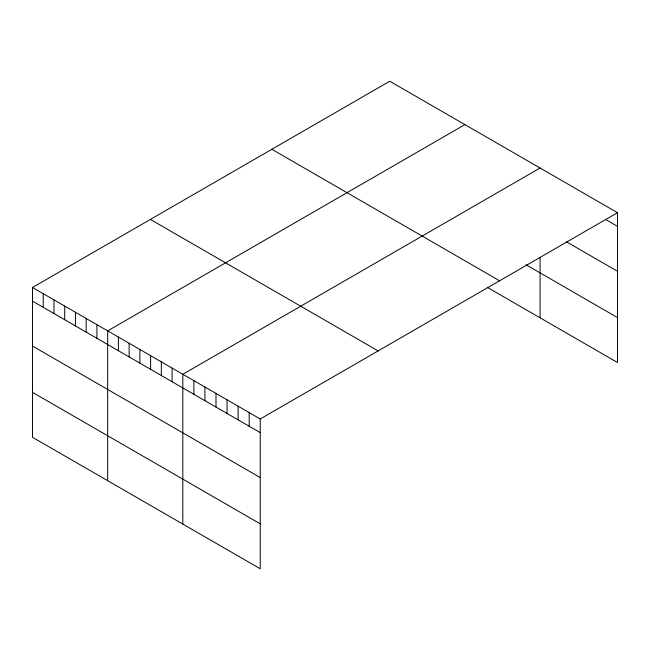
<?xml version="1.0" encoding="UTF-8"?>
<svg xmlns="http://www.w3.org/2000/svg" width="650" height="650" viewBox="0 0 650 650"><rect width="100%" height="100%" fill="white"/><g stroke="black" fill="none" stroke-linecap="round" stroke-linejoin="round"><path stroke-width="0.97" d="M617.5 212.713L260.244 418.974L260.244 568.774L32.5 437.288L32.5 287.487L389.756 81.226L617.5 212.713L617.5 362.513L487.207 287.292M464.913 124.621L107.656 330.882L107.656 480.675M540.069 168.009L182.812 374.27L182.812 524.062M606.442 219.968L617.5 226.354M566.442 241.808L617.5 271.286M526.029 264.769L617.5 317.582M271.863 149.297L499.606 280.784M150.394 219.424L378.137 350.911M32.5 287.487L260.244 418.974M32.5 301.129L260.244 432.616M32.5 346.06L260.244 477.547M32.5 392.348L260.244 523.843M540.069 257.441L540.069 317.809M249.186 412.588L249.186 426.229M238.119 406.201L238.119 419.843M227.061 399.815L227.061 413.457M215.995 393.429L215.995 407.071M204.937 387.043L204.937 400.684M193.871 380.656L193.871 394.298M172.079 368.071L172.079 381.713M161.338 361.871L161.338 375.513M150.605 355.672L150.605 369.314M139.864 349.473L139.864 363.114M129.131 343.273L129.131 356.915M118.389 337.074L118.389 350.716M96.923 324.683L96.923 338.317M86.182 318.484L86.182 332.118M75.449 312.284L75.449 325.918M64.707 306.085L64.707 319.727M53.974 299.886L53.974 313.527M43.233 293.686L43.233 307.328"/></g></svg>
